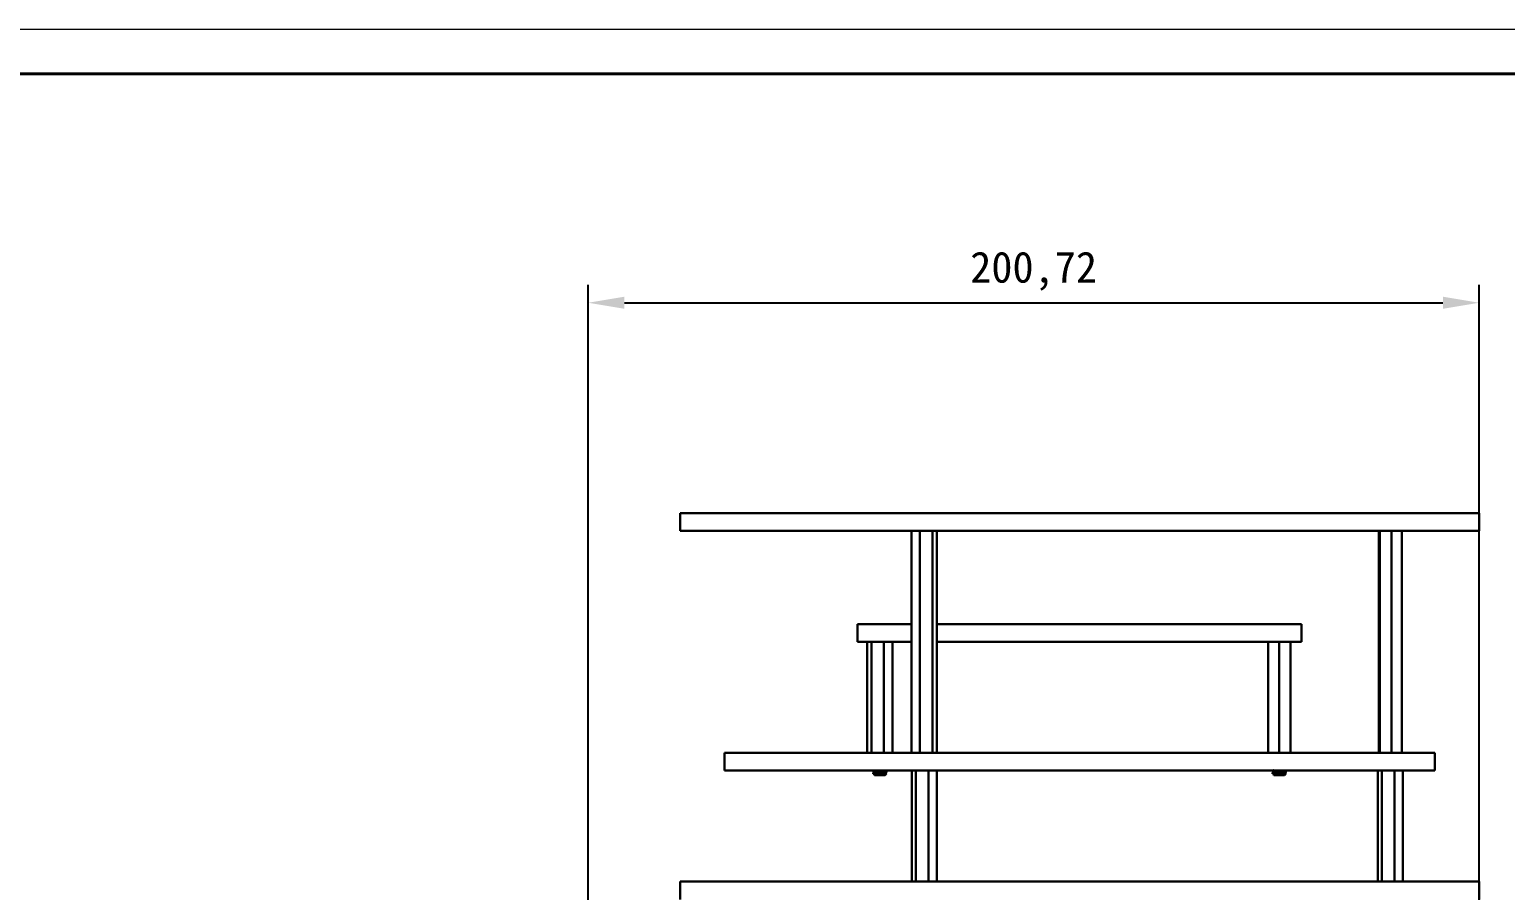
# Model space of a CAD drawing. Header units: millimetres. Extents: x 786 to 1380, y -734 to -314.
# Drawn here: x 1083 to 1249.3, y -410.7 to -313.8 of the extents above; entities that cross this region are included whole.
import ezdxf

# ---------------------------------------------------------------- set-up
doc = ezdxf.new("R2010")
doc.units = ezdxf.units.MM
doc.header["$PDSIZE"] = -1
for name, color, linetype, lineweight in [('标注层', 4, 'Continuous', 15), ('粗实线层', 7, 'Continuous', 15), ('轮廓实线层', 7, 'Continuous', 40)]:
    doc.layers.add(name, color=color, linetype=linetype, lineweight=lineweight)
doc.dimstyles.new('ISO-25', dxfattribs={"dimtxt": 2.5, "dimasz": 2.5, "dimexe": 1.25, "dimexo": 0.625, "dimtad": 1, "dimtxsty": 'Standard', "dimcen": 2.5, "dimadec": 0, "dimazin": 0, "dimtfac": 1, "dimtmove": 0, "dimatfit": 3, "dimfxl": 1, "dimarcsym": 0})

# ---------------------------------------------------------------- blocks, each defined once
blk = doc.blocks.new('*D130')
at = {"color": 0, "lineweight": -2, "transparency": 16777216}
for p, q in [((1145.92, -458.61), (1145.92, -342.53)), ((1246.28, -506.31), (1246.28, -342.53)), ((1150, -344.53), (1242.2, -344.53))]:
    blk.add_line(p, q, dxfattribs=at)
at = {"color": 0, "transparency": 16777216}
for points in [[(1150, -343.85), (1150, -345.21), (1145.92, -344.53)], [(1242.2, -343.85), (1242.2, -345.21), (1246.28, -344.53)]]:
    blk.add_solid(points, dxfattribs=at)
at = {"layer": 'Defpoints', "color": 0, "transparency": 16777216}
for p in [(1246.28, -344.53), (1145.92, -458.61), (1246.28, -506.31)]:
    blk.add_point(p, dxfattribs=at)
at = {"color": 0, "transparency": 16777216, "insert": (1196.1, -340.97), "char_height": 3.5, "attachment_point": 5}
blk.add_mtext('200,72', dxfattribs=at)

msp = doc.modelspace()

# ---------------------------------------------------------------- linework, layer by layer
at = {"layer": '标注层'}
msp.add_line((1379.9984, -313.7604), (785.9984, -313.7604), dxfattribs=at)
at = {"layer": '粗实线层', "color": 7, "linetype": 'Continuous', "lineweight": 30}
for p, q in [((1156.2843, -368.2159), (1156.2843, -370.2159)), ((1156.2843, -368.2159), (1246.2843, -368.2159)), ((1246.2843, -370.2159), (1246.2843, -368.2159)), ((1156.2843, -370.2159), (1246.2843, -370.2159)), ((1182.3608, -370.2159), (1182.3608, -395.2159)), ((1183.2791, -370.2159), (1183.2791, -395.2159)), ((1184.7027, -370.2159), (1184.7027, -395.2159)), ((1185.2078, -370.2159), (1185.2078, -395.2159)), ((1234.9783, -370.2159), (1234.9783, -395.2159)), ((1235.099, -370.2159), (1235.099, -395.2159)), ((1236.405, -370.2159), (1236.405, -395.2159)), ((1237.5903, -370.2159), (1237.5903, -395.2159)), ((1182.3608, -380.7159), (1176.2771, -380.7159)), ((1176.2771, -380.7159), (1176.2771, -382.7159)), ((1226.2771, -380.7159), (1185.2078, -380.7159)), ((1226.2771, -380.7159), (1226.2771, -382.7159)), ((1182.3608, -382.7159), (1176.2771, -382.7159)), ((1177.3602, -395.2159), (1177.3602, -382.7159)), ((1177.8303, -395.2159), (1177.8303, -382.7159)), ((1179.2472, -395.2159), (1179.2472, -382.7159)), ((1180.194, -395.2159), (1180.194, -382.7159)), ((1226.2771, -382.7159), (1185.2078, -382.7159)), ((1222.5254, -395.2159), (1222.5254, -382.7159)), ((1223.7737, -395.2159), (1223.7737, -382.7159)), ((1225.0254, -395.2159), (1225.0254, -382.7159)), ((1225.0288, -395.2159), (1225.0288, -382.7159)), ((1161.2843, -395.2159), (1161.2843, -397.2159)), ((1161.2843, -395.2159), (1223.6052, -395.2159)), ((1223.6052, -395.2159), (1241.2843, -395.2159)), ((1241.2843, -397.2159), (1241.2843, -395.2159)), ((1161.2843, -397.2159), (1223.6052, -397.2159)), ((1178.0271, -397.2257), (1178.0271, -397.281)), ((1179.5271, -397.406), (1179.5271, -397.3507)), ((1182.3674, -409.7159), (1182.3674, -397.2159)), ((1182.8375, -409.7159), (1182.8375, -397.2159)), ((1184.2544, -409.7159), (1184.2544, -397.2159)), ((1185.2012, -409.7159), (1185.2012, -397.2159)), ((1223.0271, -397.2159), (1223.0271, -397.2677)), ((1223.6052, -397.2159), (1241.2843, -397.2159)), ((1224.5271, -397.3927), (1224.5271, -397.3374)), ((1234.8674, -409.7159), (1234.8674, -397.2159)), ((1235.3375, -409.7159), (1235.3375, -397.2159)), ((1236.7544, -409.7159), (1236.7544, -397.2159)), ((1237.7012, -409.7159), (1237.7012, -397.2159)), ((1178.0271, -397.4757), (1178.0271, -397.5659)), ((1178.1244, -397.6632), (1178.1771, -397.7159)), ((1179.3771, -397.7159), (1178.1771, -397.7159)), ((1179.3771, -397.7159), (1179.5014, -397.5916)), ((1223.0271, -397.4624), (1223.0271, -397.5659)), ((1223.1164, -397.6552), (1223.1771, -397.7159)), ((1224.3771, -397.7159), (1223.1771, -397.7159)), ((1224.3771, -397.7159), (1224.5093, -397.5837)), ((1156.2843, -409.7159), (1156.2843, -411.7159)), ((1156.2843, -409.7159), (1246.2843, -409.7159)), ((1246.2843, -411.7159), (1246.2843, -409.7159))]:
    msp.add_line(p, q, dxfattribs=at)
for points, knots in [([(1178.0291, -397.2839), (1178.0464, -397.2961), (1178.0809, -397.3203), (1178.1155, -397.3446), (1178.1328, -397.3567)], [0, 0, 0, 0, 0.50006802, 1, 1, 1, 1]), ([(1179.5164, -397.3479), (1179.5187, -397.3518), (1179.5238, -397.3606), (1179.3963, -397.3757), (1179.1774, -397.3921), (1178.8942, -397.4062), (1178.5957, -397.4232), (1178.3212, -397.4383), (1178.1254, -397.4533), (1178.0282, -397.466), (1178.0365, -397.472), (1178.0378, -397.4729)], [0, 0, 0, 0, 0.098751571, 0.224989431, 0.351225814, 0.473529857, 0.600872805, 0.724956988, 0.849042397, 0.976385617, 1, 1, 1, 1]), ([(1178.144, -397.3565), (1178.1388, -397.3536), (1178.1247, -397.3458), (1178.2126, -397.331), (1178.3847, -397.3159), (1178.6205, -397.3008), (1178.8779, -397.2838), (1179.1227, -397.2697), (1179.3089, -397.2534), (1179.4108, -397.2403), (1179.4103, -397.2334), (1179.4101, -397.2315)], [0, 0, 0, 0, 0.07352216, 0.20087852, 0.32496879, 0.44905645, 0.57641358, 0.69872152, 0.82496785, 0.95121671, 1, 1, 1, 1]), ([(1178.1372, -397.4003), (1178.1371, -397.3994), (1178.136, -397.3935), (1178.2137, -397.3809), (1178.3844, -397.3659), (1178.6206, -397.3508), (1178.8781, -397.3338), (1179.1222, -397.3197), (1179.311, -397.3034), (1179.4217, -397.2881), (1179.417, -397.2791), (1179.4148, -397.275)], [0, 0, 0, 0, 0.02123836, 0.14836648, 0.27223439, 0.39609967, 0.52322857, 0.64531732, 0.77133742, 0.89736003, 1, 1, 1, 1]), ([(1179.525, -397.348), (1179.5077, -397.3359), (1179.4731, -397.3116), (1179.4385, -397.2873), (1179.4212, -397.2752)], [0, 0, 0, 0, 0.50005586, 1, 1, 1, 1]), ([(1223.1323, -397.137), (1223.115, -397.1491), (1223.0804, -397.1735), (1223.0458, -397.1978), (1223.0285, -397.2099)], [0, 0, 0, 0, 0.49989332, 1, 1, 1, 1]), ([(1223.0303, -397.2716), (1223.0476, -397.2838), (1223.0822, -397.3081), (1223.1168, -397.3324), (1223.1341, -397.3445)], [0, 0, 0, 0, 0.50010639, 1, 1, 1, 1]), ([(1223.042, -397.2677), (1223.0395, -397.2647), (1223.0326, -397.2563), (1223.1486, -397.2436), (1223.3384, -397.2297), (1223.504, -397.2201), (1223.5759, -397.2159)], [0, 0, 0, 0, 0.16628626, 0.46754406, 0.76880378, 1, 1, 1, 1]), ([(1224.5113, -397.334), (1224.5169, -397.3378), (1224.5306, -397.3469), (1224.4206, -397.3595), (1224.2157, -397.3758), (1223.9389, -397.3921), (1223.6389, -397.4062), (1223.3586, -397.4232), (1223.149, -397.4383), (1223.0369, -397.4502), (1223.0414, -397.4577), (1223.0427, -397.4598)], [0, 0, 0, 0, 0.0847792, 0.20632445, 0.3317791, 0.45723409, 0.57877936, 0.70533224, 0.82864665, 0.9519603, 1, 1, 1, 1]), ([(1223.1423, -397.3445), (1223.1381, -397.34), (1223.1288, -397.3301), (1223.2334, -397.3159), (1223.4169, -397.3008), (1223.6579, -397.2838), (1223.9165, -397.2697), (1224.1559, -397.2534), (1224.3296, -397.2371), (1224.4189, -397.2265), (1224.4129, -397.2195), (1224.4115, -397.2179)], [0, 0, 0, 0, 0.10105371, 0.2236513, 0.34624827, 0.47207124, 0.59290702, 0.71763595, 0.84236621, 0.96320073, 1, 1, 1, 1]), ([(1223.144, -397.3871), (1223.143, -397.3851), (1223.1395, -397.3777), (1223.2357, -397.3659), (1223.4163, -397.3508), (1223.658, -397.3338), (1223.9166, -397.3197), (1224.1552, -397.3034), (1224.332, -397.2871), (1224.4272, -397.2745), (1224.4151, -397.2652), (1224.41, -397.2613)], [0, 0, 0, 0, 0.04496448, 0.16832337, 0.29168163, 0.41828592, 0.53987204, 0.66537551, 0.79088031, 0.91246517, 1, 1, 1, 1]), ([(1224.5246, -397.3341), (1224.5073, -397.3219), (1224.4727, -397.2977), (1224.4382, -397.2734), (1224.4209, -397.2613)], [0, 0, 0, 0, 0.5000565, 1, 1, 1, 1]), ([(1178.0291, -397.5339), (1178.0464, -397.5461), (1178.0809, -397.5703), (1178.1155, -397.5946), (1178.1328, -397.6067)], [0, 0, 0, 0, 0.50007013, 1, 1, 1, 1]), ([(1178.1327, -397.4003), (1178.1155, -397.4124), (1178.0809, -397.4367), (1178.0464, -397.4609), (1178.0292, -397.473)], [0, 0, 0, 0, 0.49997913, 1, 1, 1, 1]), ([(1178.0402, -397.531), (1178.0369, -397.5291), (1178.0247, -397.5223), (1178.1237, -397.5086), (1178.3216, -397.4936), (1178.5955, -397.4785), (1178.8942, -397.4615), (1179.1777, -397.4474), (1179.3953, -397.431), (1179.5181, -397.4169), (1179.5151, -397.4089), (1179.514, -397.406)], [0, 0, 0, 0, 0.04739253, 0.17474364, 0.29883678, 0.42292867, 0.55027953, 0.67259118, 0.7988354, 0.92508111, 1, 1, 1, 1]), ([(1179.4962, -397.5864), (1179.4976, -397.5875), (1179.5021, -397.5911), (1179.4212, -397.5974), (1179.2671, -397.6061), (1179.0566, -397.6136), (1178.8194, -397.6214), (1178.5831, -397.63), (1178.3733, -397.6377), (1178.2168, -397.6453), (1178.1273, -397.6533), (1178.1276, -397.6579), (1178.1277, -397.66)], [0, 0, 0, 0, 0.04865208, 0.16289527, 0.27364836, 0.3844014, 0.49511977, 0.60208165, 0.70904216, 0.81611538, 0.91939385, 1, 1, 1, 1]), ([(1178.144, -397.6065), (1178.1388, -397.6036), (1178.1247, -397.5958), (1178.2126, -397.581), (1178.3847, -397.5659), (1178.6205, -397.5508), (1178.8779, -397.5338), (1179.1227, -397.5197), (1179.3089, -397.5034), (1179.4108, -397.4903), (1179.4103, -397.4834), (1179.4101, -397.4815)], [0, 0, 0, 0, 0.07352216, 0.20087849, 0.3249688, 0.44905643, 0.57641359, 0.69872154, 0.82496788, 0.95121671, 1, 1, 1, 1]), ([(1178.1367, -397.6532), (1178.1359, -397.6514), (1178.1326, -397.6446), (1178.2124, -397.631), (1178.3848, -397.6159), (1178.6205, -397.6008), (1178.8781, -397.5838), (1179.1222, -397.5697), (1179.3111, -397.5534), (1179.4217, -397.5381), (1179.417, -397.5291), (1179.4148, -397.525)], [0, 0, 0, 0, 0.04495959, 0.16900661, 0.28987249, 0.41073574, 0.53478358, 0.6539134, 0.77687928, 0.89984759, 1, 1, 1, 1]), ([(1179.525, -397.598), (1179.5077, -397.5859), (1179.4731, -397.5616), (1179.4385, -397.5373), (1179.4212, -397.5252)], [0, 0, 0, 0, 0.50005586, 1, 1, 1, 1]), ([(1179.4214, -397.4817), (1179.4387, -397.4696), (1179.4732, -397.4453), (1179.5078, -397.4211), (1179.5251, -397.4089)], [0, 0, 0, 0, 0.49993192, 1, 1, 1, 1]), ([(1223.1323, -397.387), (1223.115, -397.3991), (1223.0804, -397.4235), (1223.0458, -397.4478), (1223.0285, -397.4599)], [0, 0, 0, 0, 0.49989332, 1, 1, 1, 1]), ([(1223.0303, -397.5216), (1223.0476, -397.5338), (1223.0822, -397.5581), (1223.1168, -397.5824), (1223.1341, -397.5945)], [0, 0, 0, 0, 0.50010428, 1, 1, 1, 1]), ([(1223.042, -397.5177), (1223.0395, -397.5147), (1223.0327, -397.5063), (1223.1479, -397.4935), (1223.3589, -397.4785), (1223.6389, -397.4615), (1223.9388, -397.4474), (1224.2161, -397.4311), (1224.4193, -397.4147), (1224.5254, -397.4033), (1224.5154, -397.3953), (1224.5122, -397.3927)], [0, 0, 0, 0, 0.06849496, 0.19258605, 0.31667789, 0.44402861, 0.56634015, 0.69258607, 0.81883164, 0.94114317, 1, 1, 1, 1]), ([(1224.5042, -397.5786), (1224.5056, -397.5797), (1224.5103, -397.5836), (1224.4308, -397.5896), (1224.2768, -397.5974), (1224.0642, -397.6061), (1223.8251, -397.6136), (1223.5853, -397.6214), (1223.373, -397.63), (1223.2132, -397.6377), (1223.1195, -397.6448), (1223.1194, -397.6499), (1223.1194, -397.6521)], [0, 0, 0, 0, 0.04616648, 0.15943947, 0.27240971, 0.38192971, 0.49145077, 0.60093694, 0.70670645, 0.81247523, 0.918357, 1, 1, 1, 1]), ([(1223.1423, -397.5945), (1223.1381, -397.59), (1223.1288, -397.5801), (1223.2334, -397.5659), (1223.4169, -397.5508), (1223.6579, -397.5338), (1223.9165, -397.5197), (1224.1559, -397.5034), (1224.3296, -397.4871), (1224.4189, -397.4765), (1224.4129, -397.4695), (1224.4115, -397.4679)], [0, 0, 0, 0, 0.10105368, 0.2236513, 0.34624825, 0.47207124, 0.59290701, 0.71763595, 0.84236618, 0.96320071, 1, 1, 1, 1]), ([(1223.1433, -397.6399), (1223.1413, -397.637), (1223.1355, -397.6286), (1223.2347, -397.6159), (1223.4166, -397.6008), (1223.6579, -397.5838), (1223.9166, -397.5697), (1224.1552, -397.5534), (1224.332, -397.5371), (1224.4272, -397.5245), (1224.4151, -397.5152), (1224.41, -397.5113)], [0, 0, 0, 0, 0.06546634, 0.18617709, 0.30688719, 0.43077367, 0.54974969, 0.67255896, 0.7953695, 0.91434429, 1, 1, 1, 1]), ([(1224.5246, -397.5841), (1224.5073, -397.5719), (1224.4727, -397.5477), (1224.4382, -397.5234), (1224.4209, -397.5113)], [0, 0, 0, 0, 0.5000565, 1, 1, 1, 1]), ([(1224.4222, -397.468), (1224.4394, -397.4558), (1224.474, -397.4316), (1224.5086, -397.4073), (1224.5259, -397.3951)], [0, 0, 0, 0, 0.49991671, 1, 1, 1, 1])]:
    msp.add_open_spline(points, degree=3, knots=knots, dxfattribs=at)
at = {"layer": '轮廓实线层'}
msp.add_line((1374.9984, -318.7604), (810.9984, -318.7604), dxfattribs=at)

# ---------------------------------------------------------------- dimensions: what is measured, and where the dimension line sits
dim = msp.add_linear_dim(base=(1246.2771, -344.5321), p1=(1145.9154, -458.6119), p2=(1246.2771, -506.3068), dimstyle='ISO-25', override={"dimtxt": 3.5, "dimasz": 4.08, "dimexe": 2, "dimexo": 0, "dimgap": 1.524, "dimtih": 1, "dimtoh": 1, "dimlfac": 2, "dimzin": 0, "dimadec": 2, "dimtzin": 0})
dim.commit()
dim.dimension.update_dxf_attribs({"geometry": '*D130', "text_midpoint": (1196.0962, -340.9664)})

doc.saveas('drawing.dxf')
